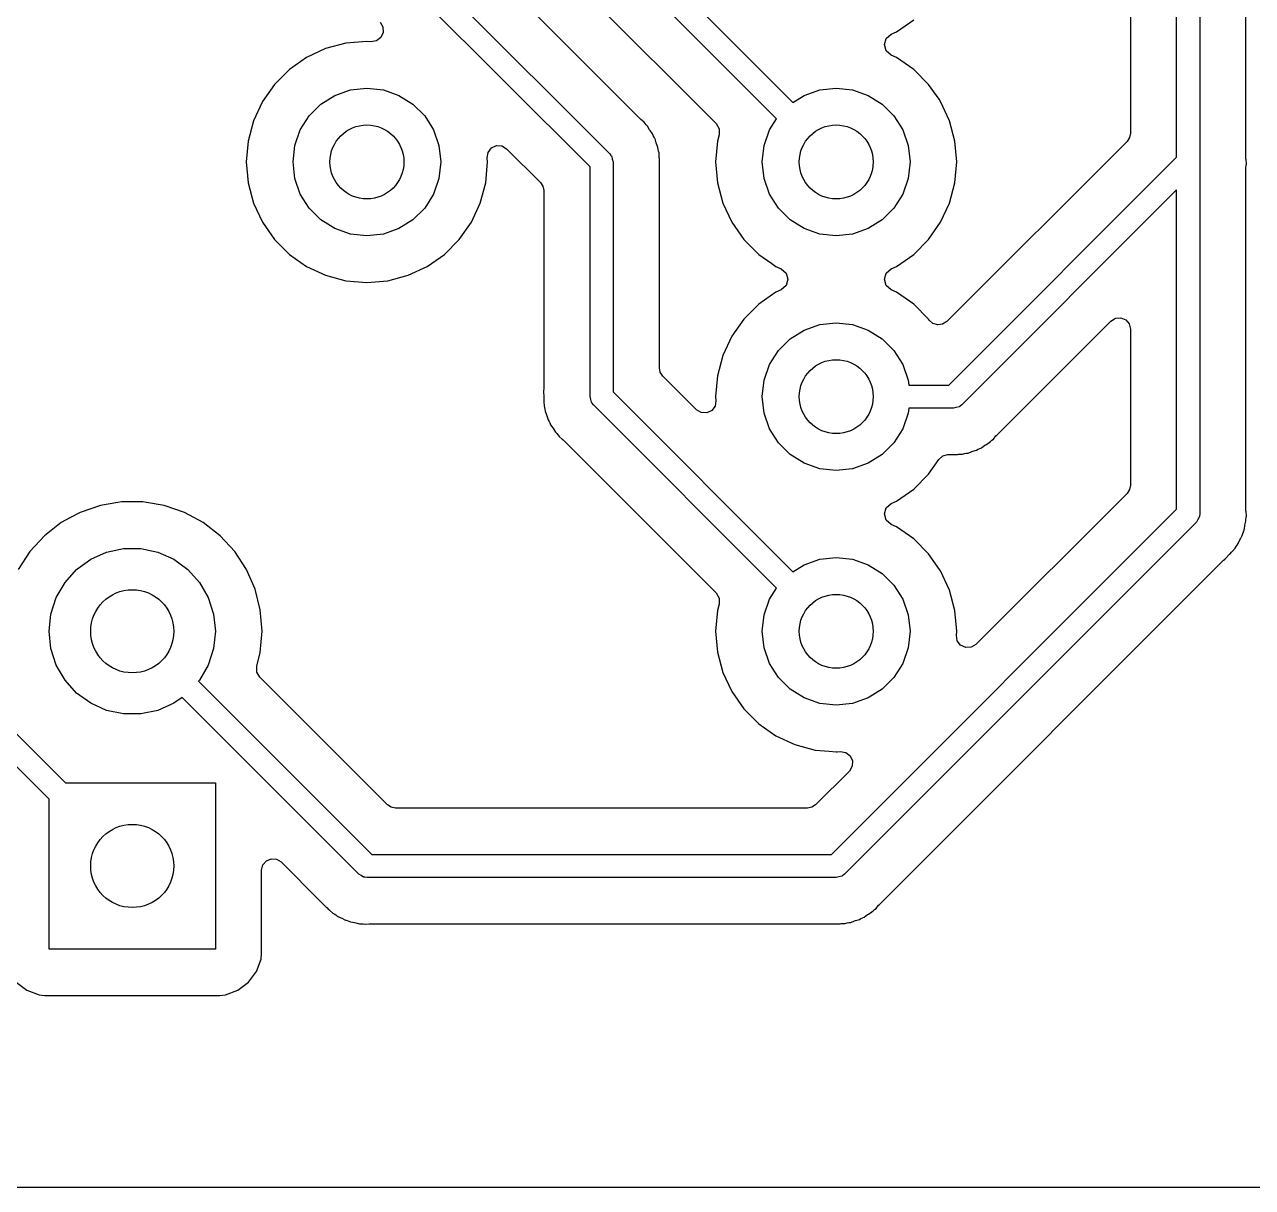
# Model space of a CAD drawing. Extents: x 26.2 to 76.2, y -84.5 to -34.5.
# Drawn here: x 39.64 to 52.93, y -84.45 to -71.87 of the extents above; entities that cross this region are included whole.
import ezdxf

# ---------------------------------------------------------------- set-up
doc = ezdxf.new("R2010")
doc.units = 0
doc.layers.add('BLACK', color=7, linetype='CONTINUOUS')

msp = doc.modelspace()

# ---------------------------------------------------------------- linework, layer by layer
at = {"layer": 'BLACK', "linetype": 'CONTINUOUS'}
for p, q in [((51.6095, -69.5803), (51.6095, -73.0445)), ((52.11, -73.3032), (52.11, -69.545)), ((52.36, -69.5968), (52.36, -73.355)), ((52.8605, -73.3197), (52.8605, -69.8555)), ((46.3023, -72.8877), (44.0068, -70.5922)), ((43.47, -70.7632), (45.9734, -73.2666)), ((46.01, -70.7632), (47.957, -72.7102)), ((45.76, -73.4068), (43.2566, -70.9034)), ((47.7802, -72.887), (45.7966, -70.9034)), ((45.4677, -71.2823), (47.1256, -72.9402)), ((43.4876, -71.8422), (43.5185, -71.8936)), ((43.5185, -71.8936), (43.5216, -71.9535)), ((49.0777, -71.9456), (49.2641, -71.815)), ((43.4963, -72.0079), (43.4484, -72.044)), ((43.5216, -71.9535), (43.4963, -72.0079)), ((48.9481, -72.085), (48.9675, -72.0184)), ((48.9675, -72.0184), (49.0197, -71.9726)), ((49.0197, -71.9726), (49.0777, -71.9456)), ((42.8985, -72.1283), (42.6923, -72.2244)), ((43.1183, -72.0694), (42.8985, -72.1283)), ((43.345, -72.0495), (43.1183, -72.0694)), ((43.3891, -72.0534), (43.345, -72.0495)), ((43.4484, -72.044), (43.3891, -72.0534)), ((48.9675, -72.1516), (48.9481, -72.085)), ((49.0197, -72.1974), (48.9675, -72.1516)), ((42.6923, -72.2244), (42.5059, -72.355)), ((49.0777, -72.2244), (49.0197, -72.1974)), ((49.2641, -72.355), (49.0777, -72.2244)), ((42.5059, -72.355), (42.345, -72.5159)), ((49.425, -72.5159), (49.2641, -72.355)), ((42.345, -72.5159), (42.2144, -72.7023)), ((43.167, -72.5751), (43.345, -72.555)), ((43.345, -72.555), (43.523, -72.5751)), ((48.247, -72.5751), (48.425, -72.555)), ((48.425, -72.555), (48.603, -72.5751)), ((49.538, -72.6772), (49.425, -72.5159)), ((42.2144, -72.7023), (42.1183, -72.9085)), ((42.8462, -72.7295), (42.9979, -72.6342)), ((42.9979, -72.6342), (43.167, -72.5751)), ((43.523, -72.5751), (43.6921, -72.6342)), ((43.6921, -72.6342), (43.8438, -72.7295)), ((47.957, -72.7102), (48.0779, -72.6342)), ((48.0779, -72.6342), (48.247, -72.5751)), ((48.603, -72.5751), (48.7721, -72.6342)), ((48.7721, -72.6342), (48.9238, -72.7295)), ((49.5556, -72.7023), (49.538, -72.6772)), ((49.6517, -72.9085), (49.5556, -72.7023)), ((42.7195, -72.8562), (42.8462, -72.7295)), ((43.8438, -72.7295), (43.9705, -72.8562)), ((48.9238, -72.7295), (49.0505, -72.8562)), ((42.1183, -72.9085), (42.0594, -73.1283)), ((42.6242, -73.0079), (42.7195, -72.8562)), ((43.9705, -72.8562), (44.0658, -73.0079)), ((46.3109, -72.8956), (46.3023, -72.8877)), ((46.3446, -72.9234), (46.3109, -72.8956)), ((46.3564, -72.9396), (46.3446, -72.9234)), ((46.3446, -72.9234), (46.3446, -72.9234)), ((46.369, -72.9544), (46.3564, -72.9396)), ((46.3832, -72.9686), (46.369, -72.9544)), ((46.4054, -73.0062), (46.3832, -72.9686)), ((47.1256, -72.9402), (47.1577, -72.9958)), ((47.7042, -73.0079), (47.7802, -72.887)), ((49.0505, -72.8562), (49.1458, -73.0079)), ((49.7106, -73.1283), (49.6517, -72.9085)), ((42.5651, -73.177), (42.6242, -73.0079)), ((44.0658, -73.0079), (44.1249, -73.177)), ((46.4118, -73.0159), (46.4054, -73.0062)), ((46.4375, -73.0513), (46.4118, -73.0159)), ((46.4449, -73.0699), (46.4375, -73.0513)), ((46.4534, -73.0874), (46.4449, -73.0699)), ((46.4585, -73.0959), (46.4534, -73.0874)), ((46.4636, -73.1046), (46.4585, -73.0959)), ((47.1577, -73.06), (47.1394, -73.1283)), ((47.1577, -72.9958), (47.1577, -73.06)), ((47.6451, -73.177), (47.7042, -73.0079)), ((49.1458, -73.0079), (49.2049, -73.177)), ((51.6001, -73.092), (51.5732, -73.1322)), ((51.6095, -73.0445), (51.6001, -73.092)), ((42.0594, -73.1283), (42.0395, -73.355)), ((42.545, -73.355), (42.5651, -73.177)), ((44.1249, -73.177), (44.145, -73.355)), ((44.656, -73.2516), (44.6921, -73.2037)), ((44.6921, -73.2037), (44.7465, -73.1784)), ((44.7465, -73.1784), (44.8064, -73.1815)), ((44.8064, -73.1815), (44.8578, -73.2124)), ((44.8578, -73.2124), (45.2232, -73.5778)), ((46.4758, -73.1466), (46.4636, -73.1046)), ((46.4796, -73.1576), (46.4758, -73.1466)), ((46.4878, -73.1784), (46.4796, -73.1576)), ((46.4957, -73.1982), (46.4878, -73.1784)), ((46.4982, -73.2181), (46.4957, -73.1982)), ((46.5021, -73.2371), (46.4982, -73.2181)), ((47.1394, -73.1283), (47.1195, -73.355)), ((47.625, -73.355), (47.6451, -73.177)), ((49.2049, -73.177), (49.225, -73.355)), ((51.5732, -73.1322), (49.622, -75.0834)), ((49.7305, -73.355), (49.7106, -73.1283)), ((42.0395, -73.355), (42.0594, -73.5817)), ((42.5651, -73.533), (42.545, -73.355)), ((44.145, -73.355), (44.1249, -73.533)), ((44.6306, -73.5817), (44.6505, -73.355)), ((44.6466, -73.3109), (44.656, -73.2516)), ((44.647, -73.3157), (44.6466, -73.3109)), ((44.6505, -73.355), (44.647, -73.3157)), ((45.9734, -73.2666), (45.9868, -73.2845)), ((45.9868, -73.2845), (45.9902, -73.2874)), ((45.9902, -73.2874), (45.9909, -73.29)), ((45.9909, -73.29), (45.9947, -73.2951)), ((45.9947, -73.2951), (46.0013, -73.3253)), ((46.0013, -73.3253), (46.01, -73.355)), ((46.01, -73.355), (46.01, -75.8432)), ((46.5077, -73.2564), (46.5021, -73.2371)), ((46.5091, -73.3), (46.5077, -73.2564)), ((46.51, -73.3117), (46.5091, -73.3)), ((46.5105, -73.3156), (46.51, -73.3117)), ((46.5105, -73.3157), (46.5105, -73.3156)), ((46.5105, -73.3432), (46.5105, -73.3157)), ((46.5106, -73.3471), (46.5105, -73.3432)), ((46.5121, -73.3946), (46.5106, -73.3471)), ((47.1195, -73.355), (47.1394, -73.5817)), ((47.6451, -73.533), (47.625, -73.355)), ((49.225, -73.355), (49.2049, -73.533)), ((49.6432, -75.77), (52.11, -73.3032)), ((49.7106, -73.5817), (49.7305, -73.355)), ((52.36, -73.355), (52.36, -77.165)), ((52.861, -73.3313), (52.8605, -73.3197)), ((52.8652, -73.3748), (52.861, -73.3313)), ((45.76, -75.895), (45.76, -73.4068)), ((46.5105, -73.4377), (46.5128, -73.4172)), ((46.5105, -75.5845), (46.5105, -73.4377)), ((46.5128, -73.4172), (46.5121, -73.3946)), ((52.8605, -73.414), (52.862, -73.3946)), ((52.8605, -77.1297), (52.8605, -73.414)), ((52.862, -73.3946), (52.8621, -73.3943)), ((52.8621, -73.3943), (52.8652, -73.3748)), ((42.0594, -73.5817), (42.1183, -73.8015)), ((42.6242, -73.7021), (42.5651, -73.533)), ((44.1249, -73.533), (44.0658, -73.7021)), ((44.5717, -73.8015), (44.6306, -73.5817)), ((45.2232, -73.5778), (45.2501, -73.618)), ((45.2501, -73.618), (45.2595, -73.6655)), ((47.1394, -73.5817), (47.1983, -73.8015)), ((47.7042, -73.7021), (47.6451, -73.533)), ((49.2049, -73.533), (49.1458, -73.7021)), ((49.6517, -73.8015), (49.7106, -73.5817)), ((42.7195, -73.8538), (42.6242, -73.7021)), ((44.0658, -73.7021), (43.9705, -73.8538)), ((45.2595, -73.6655), (45.2595, -75.8123)), ((47.7995, -73.8538), (47.7042, -73.7021)), ((49.1458, -73.7021), (49.0505, -73.8538)), ((52.11, -73.6568), (49.7834, -75.9834)), ((52.11, -77.1132), (52.11, -73.6568)), ((42.1183, -73.8015), (42.2144, -74.0077)), ((42.8462, -73.9805), (42.7195, -73.8538)), ((43.9705, -73.8538), (43.8438, -73.9805)), ((44.4756, -74.0077), (44.5717, -73.8015)), ((47.1983, -73.8015), (47.2944, -74.0077)), ((47.9262, -73.9805), (47.7995, -73.8538)), ((49.0505, -73.8538), (48.9238, -73.9805)), ((49.5556, -74.0077), (49.6517, -73.8015)), ((42.2144, -74.0077), (42.345, -74.1941)), ((42.9979, -74.0758), (42.8462, -73.9805)), ((43.8438, -73.9805), (43.6921, -74.0758)), ((44.345, -74.1941), (44.4756, -74.0077)), ((47.2944, -74.0077), (47.425, -74.1941)), ((48.0779, -74.0758), (47.9262, -73.9805)), ((48.9238, -73.9805), (48.7721, -74.0758)), ((49.425, -74.1941), (49.5556, -74.0077)), ((43.167, -74.1349), (42.9979, -74.0758)), ((43.345, -74.155), (43.167, -74.1349)), ((43.523, -74.1349), (43.345, -74.155)), ((43.6921, -74.0758), (43.523, -74.1349)), ((48.247, -74.1349), (48.0779, -74.0758)), ((48.425, -74.155), (48.247, -74.1349)), ((48.603, -74.1349), (48.425, -74.155)), ((48.7721, -74.0758), (48.603, -74.1349)), ((42.345, -74.1941), (42.5059, -74.355)), ((44.1841, -74.355), (44.345, -74.1941)), ((47.425, -74.1941), (47.5859, -74.355)), ((49.2641, -74.355), (49.425, -74.1941)), ((42.5059, -74.355), (42.6923, -74.4856)), ((43.9977, -74.4856), (44.1841, -74.355)), ((47.5859, -74.355), (47.728, -74.4545)), ((49.0777, -74.4856), (49.2641, -74.355)), ((42.6923, -74.4856), (42.6923, -74.4856)), ((42.6923, -74.4856), (42.6923, -74.4856)), ((42.6923, -74.4856), (42.8985, -74.5817)), ((43.7915, -74.5817), (43.9977, -74.4856)), ((47.728, -74.4545), (47.7723, -74.4856)), ((47.7723, -74.4856), (47.8303, -74.5126)), ((47.8303, -74.5126), (47.8824, -74.5584)), ((47.8824, -74.5584), (47.9019, -74.625)), ((48.9481, -74.625), (48.9675, -74.5584)), ((48.9675, -74.5584), (49.0197, -74.5126)), ((49.0197, -74.5126), (49.0777, -74.4856)), ((42.8985, -74.5817), (43.1183, -74.6406)), ((43.1183, -74.6406), (43.345, -74.6605)), ((43.345, -74.6605), (43.5717, -74.6406)), ((43.5717, -74.6406), (43.7915, -74.5817)), ((47.8824, -74.6916), (47.8303, -74.7374)), ((47.9019, -74.625), (47.8824, -74.6916)), ((48.9675, -74.6916), (48.9481, -74.625)), ((49.0197, -74.7374), (48.9675, -74.6916)), ((47.7723, -74.7644), (47.5859, -74.895)), ((47.8303, -74.7374), (47.7723, -74.7644)), ((49.0777, -74.7644), (49.0197, -74.7374)), ((49.2641, -74.895), (49.0777, -74.7644)), ((47.5859, -74.895), (47.425, -75.0559)), ((49.425, -75.0559), (49.2641, -74.895)), ((47.425, -75.0559), (47.2944, -75.2423)), ((48.247, -75.1151), (48.425, -75.095)), ((48.425, -75.095), (48.603, -75.1151)), ((49.4327, -75.0669), (49.425, -75.0559)), ((49.4723, -75.1031), (49.4327, -75.0669)), ((49.622, -75.0834), (49.5767, -75.1123)), ((51.12, -75.3546), (51.3978, -75.0768)), ((51.3978, -75.0768), (51.4472, -75.0465)), ((51.4472, -75.0465), (51.5049, -75.042)), ((51.5049, -75.042), (51.5584, -75.0641)), ((51.5584, -75.0641), (51.596, -75.1082)), ((47.9262, -75.2695), (48.0779, -75.1742)), ((48.0779, -75.1742), (48.247, -75.1151)), ((48.603, -75.1151), (48.7721, -75.1742)), ((48.7721, -75.1742), (48.9238, -75.2695)), ((49.5235, -75.1193), (49.4723, -75.1031)), ((49.5767, -75.1123), (49.5235, -75.1193)), ((51.596, -75.1082), (51.6095, -75.1645)), ((51.6095, -75.1645), (51.6095, -76.8545)), ((47.2944, -75.2423), (47.1983, -75.4485)), ((47.7995, -75.3962), (47.9262, -75.2695)), ((48.9238, -75.2695), (49.0505, -75.3962)), ((50.1623, -76.3123), (51.12, -75.3546)), ((47.1983, -75.4485), (47.1394, -75.6683)), ((47.7042, -75.5479), (47.7995, -75.3962)), ((49.0505, -75.3962), (49.1458, -75.5479)), ((46.5199, -75.632), (46.5105, -75.5845)), ((47.6451, -75.717), (47.7042, -75.5479)), ((49.1458, -75.5479), (49.2049, -75.717)), ((46.5468, -75.6722), (46.5199, -75.632)), ((46.9122, -76.0376), (46.5468, -75.6722)), ((47.1394, -75.6683), (47.1195, -75.895)), ((47.625, -75.895), (47.6451, -75.717)), ((49.2049, -75.717), (49.2109, -75.77)), ((35.85, -75.8432), (40.0818, -80.075)), ((45.2595, -75.8123), (45.2572, -75.8328)), ((45.2572, -75.8328), (45.2594, -75.9029)), ((45.7687, -75.9247), (45.76, -75.895)), ((46.01, -75.8432), (47.957, -77.7902)), ((47.1195, -75.895), (47.1234, -75.9391)), ((47.6451, -76.073), (47.625, -75.895)), ((49.2109, -75.77), (49.6432, -75.77)), ((39.905, -80.2518), (35.6366, -75.9834)), ((45.2594, -75.9029), (45.2595, -75.9068)), ((45.2595, -75.9068), (45.2595, -75.9343)), ((45.2595, -75.9343), (45.26, -75.9383)), ((45.26, -75.9383), (45.2609, -75.95)), ((45.2609, -75.95), (45.2623, -75.9936)), ((45.2623, -75.9936), (45.2679, -76.0129)), ((45.2679, -76.0129), (45.2718, -76.0319)), ((45.7753, -75.9549), (45.7687, -75.9247)), ((45.7791, -75.96), (45.7753, -75.9549)), ((45.7798, -75.9626), (45.7791, -75.96)), ((45.7832, -75.9655), (45.7798, -75.9626)), ((45.7966, -75.9834), (45.7832, -75.9655)), ((47.7802, -77.967), (45.7966, -75.9834)), ((47.114, -75.9984), (47.0779, -76.0463)), ((47.1234, -75.9391), (47.114, -75.9984)), ((49.2109, -76.02), (49.2049, -76.073)), ((49.695, -76.02), (49.2109, -76.02)), ((49.7247, -76.0113), (49.695, -76.02)), ((49.7549, -76.0047), (49.7247, -76.0113)), ((49.76, -76.0009), (49.7549, -76.0047)), ((49.7626, -76.0002), (49.76, -76.0009)), ((49.7655, -75.9968), (49.7626, -76.0002)), ((49.7834, -75.9834), (49.7655, -75.9968)), ((45.2718, -76.0319), (45.2743, -76.0518)), ((45.2743, -76.0518), (45.2904, -76.0924)), ((45.2904, -76.0924), (45.2942, -76.1035)), ((45.2942, -76.1035), (45.3064, -76.1454)), ((45.3064, -76.1454), (45.3166, -76.1626)), ((46.9636, -76.0685), (46.9122, -76.0376)), ((47.0235, -76.0716), (46.9636, -76.0685)), ((47.0779, -76.0463), (47.0235, -76.0716)), ((47.7042, -76.2421), (47.6451, -76.073)), ((49.2049, -76.073), (49.1458, -76.2421)), ((45.3166, -76.1626), (45.3251, -76.1801)), ((45.3251, -76.1801), (45.3325, -76.1987)), ((45.3325, -76.1987), (45.3325, -76.1987)), ((45.3325, -76.1987), (45.3582, -76.2341)), ((45.3582, -76.2341), (45.3646, -76.2438)), ((45.3646, -76.2438), (45.3868, -76.2814)), ((45.3868, -76.2814), (45.3868, -76.2814)), ((45.3868, -76.2814), (45.3868, -76.2814)), ((45.3868, -76.2814), (45.401, -76.2956)), ((47.7995, -76.3938), (47.7042, -76.2421)), ((49.1458, -76.2421), (49.0505, -76.3938)), ((45.401, -76.2956), (45.4136, -76.3104)), ((45.4136, -76.3104), (45.4254, -76.3266)), ((45.4254, -76.3266), (45.4591, -76.3544)), ((45.4591, -76.3544), (45.4677, -76.3623)), ((45.4677, -76.3623), (47.1256, -78.0202)), ((47.9262, -76.5205), (47.7995, -76.3938)), ((49.0505, -76.3938), (48.9238, -76.5205)), ((49.9987, -76.4475), (50.0341, -76.4218)), ((50.0341, -76.4218), (50.0438, -76.4154)), ((50.0438, -76.4154), (50.0814, -76.3932)), ((50.0814, -76.3932), (50.0956, -76.379)), ((50.0814, -76.3932), (50.0814, -76.3932)), ((50.0814, -76.3932), (50.0814, -76.3932)), ((50.0956, -76.379), (50.1104, -76.3664)), ((50.1104, -76.3664), (50.1266, -76.3546)), ((50.1266, -76.3546), (50.1544, -76.3209)), ((50.1544, -76.3209), (50.1623, -76.3123)), ((48.0779, -76.6158), (47.9262, -76.5205)), ((48.9238, -76.5205), (48.7721, -76.6158)), ((49.5361, -76.5755), (49.5787, -76.5376)), ((49.5787, -76.5376), (49.6338, -76.5227)), ((49.6338, -76.5227), (49.6357, -76.5227)), ((49.6357, -76.5227), (49.6986, -76.5207)), ((49.6357, -76.5227), (49.6357, -76.5227)), ((49.6986, -76.5207), (49.7029, -76.5206)), ((49.7029, -76.5206), (49.7068, -76.5205)), ((49.7068, -76.5205), (49.7343, -76.5205)), ((49.7343, -76.5205), (49.7383, -76.52)), ((49.7343, -76.5205), (49.7343, -76.5205)), ((49.7383, -76.52), (49.75, -76.5191)), ((49.75, -76.5191), (49.7936, -76.5177)), ((49.7936, -76.5177), (49.8129, -76.5121)), ((49.8129, -76.5121), (49.8319, -76.5082)), ((49.8319, -76.5082), (49.8382, -76.5074)), ((49.8382, -76.5074), (49.8518, -76.5057)), ((49.8518, -76.5057), (49.8924, -76.4896)), ((49.8924, -76.4896), (49.9034, -76.4858)), ((49.9034, -76.4858), (49.9454, -76.4736)), ((49.9454, -76.4736), (49.9626, -76.4634)), ((49.9626, -76.4634), (49.9801, -76.4549)), ((49.9801, -76.4549), (49.9987, -76.4475)), ((48.247, -76.6749), (48.0779, -76.6158)), ((48.425, -76.695), (48.247, -76.6749)), ((48.603, -76.6749), (48.425, -76.695)), ((48.7721, -76.6158), (48.603, -76.6749)), ((49.425, -76.7341), (49.5361, -76.5755)), ((49.2641, -76.895), (49.425, -76.7341)), ((49.0777, -77.0256), (49.2641, -76.895)), ((51.5732, -76.9422), (49.9378, -78.5776)), ((51.6001, -76.902), (51.5732, -76.9422)), ((51.6095, -76.8545), (51.6001, -76.902)), ((40.46, -77.0727), (40.2405, -77.1481)), ((40.6505, -77.0409), (40.46, -77.0727)), ((40.689, -77.0345), (40.6505, -77.0409)), ((40.921, -77.0345), (40.689, -77.0345)), ((40.9595, -77.0409), (40.921, -77.0345)), ((41.15, -77.0727), (40.9595, -77.0409)), ((41.3695, -77.1481), (41.15, -77.0727)), ((48.9675, -77.0984), (49.0197, -77.0526)), ((49.0197, -77.0526), (49.0777, -77.0256)), ((40.1293, -77.2083), (40.0364, -77.2585)), ((40.2405, -77.1481), (40.1293, -77.2083)), ((40.2405, -77.1481), (40.2405, -77.1481)), ((40.2405, -77.1481), (40.2405, -77.1481)), ((41.5736, -77.2585), (41.3695, -77.1481)), ((41.3695, -77.1481), (41.3695, -77.1481)), ((41.3695, -77.1481), (41.3695, -77.1481)), ((48.3732, -80.85), (52.11, -77.1132)), ((48.9481, -77.165), (48.9675, -77.0984)), ((48.9675, -77.2316), (48.9481, -77.165)), ((52.3549, -77.2002), (52.3382, -77.2262)), ((52.3558, -77.194), (52.3549, -77.2002)), ((52.3571, -77.1916), (52.3558, -77.194)), ((52.36, -77.165), (52.3568, -77.1871)), ((52.3568, -77.1871), (52.3571, -77.1916)), ((52.861, -77.1413), (52.8605, -77.1297)), ((52.8605, -77.224), (52.862, -77.2046)), ((52.8605, -77.244), (52.8605, -77.224)), ((52.8652, -77.1848), (52.861, -77.1413)), ((52.862, -77.2046), (52.8649, -77.1862)), ((52.8649, -77.1862), (52.8652, -77.1848)), ((40.0364, -77.2585), (39.8532, -77.4011)), ((41.7568, -77.4011), (41.5736, -77.2585)), ((52.3234, -77.2534), (48.5134, -81.0634)), ((49.0197, -77.2774), (48.9675, -77.2316)), ((49.0777, -77.3044), (49.0197, -77.2774)), ((49.2641, -77.435), (49.0777, -77.3044)), ((52.3382, -77.2262), (52.3234, -77.2534)), ((52.8325, -77.3593), (52.8404, -77.3409)), ((52.8404, -77.3409), (52.8473, -77.2977)), ((52.8473, -77.2977), (52.8496, -77.2863)), ((52.8496, -77.2863), (52.8605, -77.244)), ((39.8532, -77.4011), (39.696, -77.5718)), ((41.914, -77.5718), (41.7568, -77.4011)), ((49.425, -77.5959), (49.2641, -77.435)), ((52.7654, -77.5018), (52.7777, -77.4859)), ((52.7777, -77.4859), (52.795, -77.4459)), ((52.795, -77.4459), (52.8002, -77.4354)), ((52.8002, -77.4354), (52.8045, -77.4275)), ((52.8045, -77.4275), (52.8212, -77.3971)), ((52.8212, -77.3971), (52.8262, -77.3777)), ((52.8262, -77.3777), (52.8325, -77.3593)), ((39.696, -77.5718), (39.5691, -77.7661)), ((40.355, -77.6556), (40.5269, -77.579)), ((40.5269, -77.579), (40.7109, -77.5399)), ((40.7109, -77.5399), (40.8991, -77.5399)), ((40.8991, -77.5399), (41.0831, -77.579)), ((41.0831, -77.579), (41.255, -77.6556)), ((42.0409, -77.7662), (41.914, -77.5718)), ((49.5443, -77.7662), (49.425, -77.5959)), ((52.6369, -77.6508), (52.6829, -77.6017)), ((52.6829, -77.6017), (52.6856, -77.599)), ((52.6856, -77.599), (52.6887, -77.5959)), ((52.6887, -77.5959), (52.7051, -77.5795)), ((52.7051, -77.5795), (52.7076, -77.5763)), ((52.7076, -77.5763), (52.7152, -77.5674)), ((52.7152, -77.5674), (52.7451, -77.5356)), ((52.7451, -77.5356), (52.7547, -77.518)), ((52.7547, -77.518), (52.7654, -77.5018)), ((40.2028, -77.7662), (40.355, -77.6556)), ((41.255, -77.6556), (41.4072, -77.7662)), ((47.957, -77.7902), (48.0779, -77.7142)), ((48.0779, -77.7142), (48.247, -77.6551)), ((48.247, -77.6551), (48.425, -77.635)), ((48.425, -77.635), (48.603, -77.6551)), ((48.603, -77.6551), (48.7721, -77.7142)), ((48.7721, -77.7142), (48.9238, -77.8095)), ((48.8923, -81.3923), (52.6188, -77.6658)), ((52.6188, -77.6658), (52.6349, -77.6529)), ((52.6349, -77.6529), (52.6369, -77.6508)), ((52.6369, -77.6508), (52.6369, -77.6508)), ((40.0769, -77.906), (40.2028, -77.7662)), ((41.4072, -77.7662), (41.5331, -77.906)), ((42.1342, -77.9787), (42.0409, -77.7662)), ((48.9238, -77.8095), (49.0505, -77.9362)), ((49.5556, -77.7823), (49.5443, -77.7662)), ((49.6517, -77.9885), (49.5556, -77.7823)), ((39.9828, -78.0689), (40.0769, -77.906)), ((41.5331, -77.906), (41.6272, -78.0689)), ((42.1911, -78.2037), (42.1342, -77.9787)), ((47.1256, -78.0202), (47.1577, -78.0758)), ((47.7042, -78.0879), (47.7802, -77.967)), ((49.0505, -77.9362), (49.1458, -78.0879)), ((49.7106, -78.2083), (49.6517, -77.9885)), ((39.9247, -78.2479), (39.9828, -78.0689)), ((41.6272, -78.0689), (41.6853, -78.2479)), ((47.1577, -78.1399), (47.1394, -78.2083)), ((47.1577, -78.0758), (47.1577, -78.1399)), ((47.6451, -78.257), (47.7042, -78.0879)), ((49.1458, -78.0879), (49.2049, -78.257)), ((39.905, -78.435), (39.9247, -78.2479)), ((41.6853, -78.2479), (41.705, -78.435)), ((42.2103, -78.435), (42.1911, -78.2037)), ((47.1394, -78.2083), (47.1195, -78.435)), ((47.625, -78.435), (47.6451, -78.257)), ((49.2049, -78.257), (49.225, -78.435)), ((49.7305, -78.435), (49.7106, -78.2083)), ((49.7106, -78.2083), (49.7106, -78.2083)), ((39.9247, -78.6221), (39.905, -78.435)), ((41.705, -78.435), (41.6853, -78.6221)), ((42.1911, -78.6663), (42.2103, -78.435)), ((47.1195, -78.435), (47.1394, -78.6617)), ((47.6451, -78.613), (47.625, -78.435)), ((49.225, -78.435), (49.2049, -78.613)), ((49.7266, -78.4791), (49.7305, -78.435)), ((49.736, -78.5384), (49.7266, -78.4791)), ((49.7721, -78.5863), (49.736, -78.5384)), ((39.9828, -78.8011), (39.9247, -78.6221)), ((41.6853, -78.6221), (41.6272, -78.8011)), ((42.1538, -78.8136), (42.1911, -78.6663)), ((47.1394, -78.6617), (47.1983, -78.8815)), ((47.7042, -78.7821), (47.6451, -78.613)), ((49.2049, -78.613), (49.1458, -78.7821)), ((49.8265, -78.6116), (49.7721, -78.5863)), ((49.8864, -78.6085), (49.8265, -78.6116)), ((49.9378, -78.5776), (49.8864, -78.6085)), ((40.0769, -78.964), (39.9828, -78.8011)), ((41.6272, -78.8011), (41.5331, -78.964)), ((42.1545, -78.877), (42.1538, -78.8136)), ((47.7995, -78.9338), (47.7042, -78.7821)), ((49.1458, -78.7821), (49.0505, -78.9338)), ((42.1863, -78.9318), (42.1545, -78.877)), ((43.5678, -80.3132), (42.1863, -78.9318)), ((47.1983, -78.8815), (47.2944, -79.0877)), ((47.9262, -79.0605), (47.7995, -78.9338)), ((49.0505, -78.9338), (48.9238, -79.0605)), ((40.2028, -79.1038), (40.0769, -78.964)), ((41.5331, -78.964), (41.5225, -78.9758)), ((41.5225, -78.9758), (43.3968, -80.85)), ((48.0779, -79.1558), (47.9262, -79.0605)), ((48.9238, -79.0605), (48.7721, -79.1558)), ((40.355, -79.2144), (40.2028, -79.1038)), ((40.5269, -79.291), (40.355, -79.2144)), ((41.255, -79.2144), (41.0831, -79.291)), ((41.3434, -79.1502), (41.255, -79.2144)), ((43.2566, -81.0634), (41.3434, -79.1502)), ((47.2944, -79.0877), (47.425, -79.2741)), ((48.247, -79.2149), (48.0779, -79.1558)), ((48.425, -79.235), (48.247, -79.2149)), ((48.603, -79.2149), (48.425, -79.235)), ((48.7721, -79.1558), (48.603, -79.2149)), ((40.7109, -79.3301), (40.5269, -79.291)), ((40.8991, -79.3301), (40.7109, -79.3301)), ((41.0831, -79.291), (40.8991, -79.3301)), ((47.425, -79.2741), (47.5859, -79.435)), ((47.5859, -79.435), (47.7723, -79.5656)), ((47.7723, -79.5656), (47.7723, -79.5656)), ((47.7723, -79.5656), (47.7723, -79.5656)), ((47.7723, -79.5656), (47.9785, -79.6617)), ((47.9785, -79.6617), (48.1983, -79.7206)), ((48.1983, -79.7206), (48.3494, -79.7339)), ((48.3494, -79.7339), (48.425, -79.7405)), ((48.425, -79.7405), (48.4363, -79.7395)), ((48.425, -79.7405), (48.425, -79.7405)), ((48.425, -79.7405), (48.425, -79.7405)), ((48.4363, -79.7395), (48.4691, -79.7366)), ((48.4691, -79.7366), (48.5284, -79.746)), ((48.5284, -79.746), (48.5763, -79.7821)), ((48.5763, -79.7821), (48.6016, -79.8365)), ((48.6016, -79.8365), (48.5985, -79.8964)), ((48.5676, -79.9478), (48.2022, -80.3132)), ((48.5985, -79.8964), (48.5676, -79.9478)), ((40.0818, -80.075), (41.705, -80.075)), ((41.705, -80.075), (41.705, -81.875)), ((39.905, -81.875), (39.905, -80.2518)), ((43.608, -80.3401), (43.5678, -80.3132)), ((43.6555, -80.3495), (43.608, -80.3401)), ((48.1145, -80.3495), (43.6555, -80.3495)), ((48.162, -80.3401), (48.1145, -80.3495)), ((48.2022, -80.3132), (48.162, -80.3401)), ((42.219, -80.9632), (42.2566, -80.9191)), ((42.2566, -80.9191), (42.3101, -80.897)), ((42.3101, -80.897), (42.3678, -80.9015)), ((42.3678, -80.9015), (42.4172, -80.9318)), ((42.4172, -80.9318), (42.8442, -81.3588)), ((43.3968, -80.85), (48.3732, -80.85)), ((42.2055, -81.0194), (42.219, -80.9632)), ((42.2055, -81.9229), (42.2055, -81.0194)), ((43.2838, -81.0782), (43.2566, -81.0634)), ((43.3098, -81.0949), (43.2838, -81.0782)), ((48.4955, -81.0768), (48.4926, -81.0802)), ((48.5134, -81.0634), (48.4955, -81.0768)), ((43.316, -81.0958), (43.3098, -81.0949)), ((43.3184, -81.0971), (43.316, -81.0958)), ((43.3229, -81.0968), (43.3184, -81.0971)), ((43.345, -81.1), (43.3229, -81.0968)), ((48.425, -81.1), (43.345, -81.1)), ((48.4547, -81.0913), (48.425, -81.1)), ((48.4849, -81.0847), (48.4547, -81.0913)), ((48.49, -81.0809), (48.4849, -81.0847)), ((48.4926, -81.0802), (48.49, -81.0809)), ((42.8442, -81.3588), (42.8571, -81.3749)), ((42.8571, -81.3749), (42.9082, -81.4229)), ((42.9082, -81.4229), (42.911, -81.4256)), ((42.911, -81.4256), (42.9305, -81.4451)), ((42.9305, -81.4451), (42.9337, -81.4476)), ((42.9337, -81.4476), (42.9426, -81.4552)), ((42.9426, -81.4552), (42.9744, -81.4851)), ((48.7738, -81.4954), (48.8114, -81.4732)), ((48.8114, -81.4732), (48.8256, -81.459)), ((48.8114, -81.4732), (48.8114, -81.4732)), ((48.8114, -81.4732), (48.8114, -81.4732)), ((48.8256, -81.459), (48.8404, -81.4464)), ((48.8404, -81.4464), (48.8566, -81.4346)), ((48.8566, -81.4346), (48.8844, -81.4009)), ((48.8844, -81.4009), (48.8923, -81.3923)), ((42.9744, -81.4851), (42.9744, -81.4851)), ((42.9744, -81.4851), (42.992, -81.4947)), ((42.992, -81.4947), (43.0082, -81.5054)), ((43.0082, -81.5054), (43.0241, -81.5177)), ((43.0241, -81.5177), (43.0641, -81.535)), ((43.0641, -81.535), (43.0746, -81.5402)), ((43.0746, -81.5402), (43.1129, -81.5612)), ((43.1129, -81.5612), (43.1214, -81.5634)), ((43.1214, -81.5634), (43.1323, -81.5662)), ((43.1323, -81.5662), (43.1507, -81.5725)), ((43.1507, -81.5725), (43.1691, -81.5804)), ((43.1691, -81.5804), (43.2122, -81.5873)), ((43.2122, -81.5873), (43.2237, -81.5896)), ((43.2237, -81.5896), (43.266, -81.6005)), ((43.266, -81.6005), (43.286, -81.6005)), ((43.286, -81.6005), (43.3054, -81.602)), ((43.3054, -81.602), (43.3252, -81.6052)), ((43.3252, -81.6052), (43.3687, -81.6011)), ((43.3687, -81.6011), (43.3803, -81.6005)), ((43.3803, -81.6005), (48.3423, -81.6005)), ((48.3423, -81.6005), (48.3628, -81.6028)), ((48.3628, -81.6028), (48.3657, -81.6027)), ((48.3657, -81.6027), (48.4329, -81.6006)), ((48.3657, -81.6027), (48.3657, -81.6027)), ((48.4329, -81.6006), (48.4368, -81.6005)), ((48.4368, -81.6005), (48.4643, -81.6005)), ((48.4643, -81.6005), (48.4683, -81.6)), ((48.4643, -81.6005), (48.4643, -81.6005)), ((48.4683, -81.6), (48.48, -81.5991)), ((48.48, -81.5991), (48.5236, -81.5977)), ((48.5236, -81.5977), (48.5429, -81.5921)), ((48.5429, -81.5921), (48.5619, -81.5882)), ((48.5619, -81.5882), (48.5691, -81.5873)), ((48.5691, -81.5873), (48.5818, -81.5857)), ((48.5818, -81.5857), (48.6224, -81.5696)), ((48.6224, -81.5696), (48.6334, -81.5658)), ((48.6334, -81.5658), (48.6754, -81.5536)), ((48.6754, -81.5536), (48.6926, -81.5434)), ((48.6926, -81.5434), (48.7101, -81.5349)), ((48.7101, -81.5349), (48.7287, -81.5275)), ((48.7287, -81.5275), (48.7641, -81.5018)), ((48.7641, -81.5018), (48.7738, -81.4954)), ((41.705, -81.875), (39.905, -81.875)), ((42.1488, -82.1173), (42.1991, -81.9825)), ((42.1991, -81.9825), (42.2055, -81.9229)), ((42.0625, -82.2325), (42.1488, -82.1173)), ((39.5475, -82.2325), (39.6627, -82.3188)), ((41.9473, -82.3188), (42.0625, -82.2325)), ((39.6627, -82.3188), (39.7975, -82.3691)), ((39.7975, -82.3691), (39.8571, -82.3755)), ((39.8571, -82.3755), (41.7529, -82.3755)), ((41.7529, -82.3755), (41.8125, -82.3691)), ((41.8125, -82.3691), (41.9473, -82.3188)), ((76.0755, -84.4545), (26.3245, -84.4545))]:
    msp.add_line(p, q, dxfattribs=at)
at = {"layer": 'BLACK'}
for centre, radius in [((43.345, -73.355), 0.4), ((48.425, -73.355), 0.4), ((48.425, -75.895), 0.4), ((40.805, -78.435), 0.45), ((48.425, -78.435), 0.4), ((40.805, -80.975), 0.45)]:
    msp.add_circle(centre, radius, dxfattribs=at)

doc.saveas('drawing.dxf')
